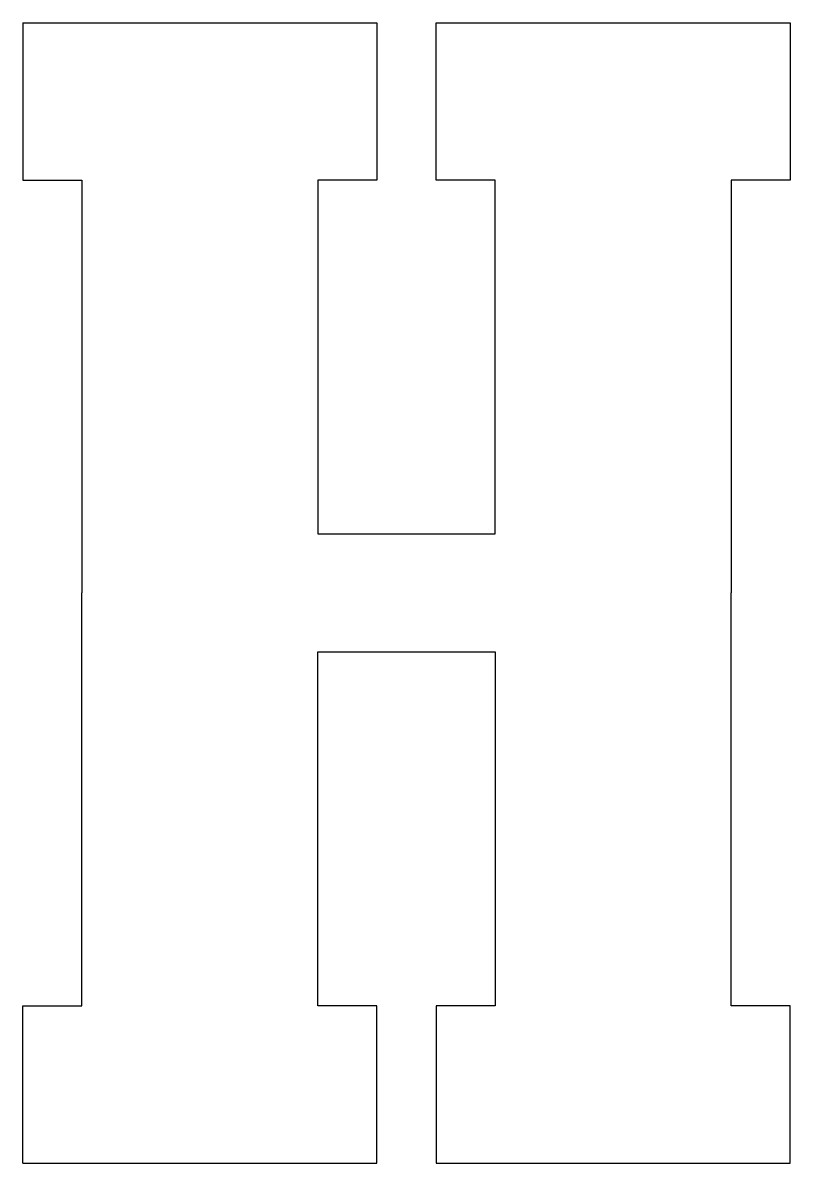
# Model space of a CAD drawing. Header units: inches. Extents: x 0 to 13, y 0 to 19.3.
import ezdxf

# ---------------------------------------------------------------- set-up
doc = ezdxf.new("R2010")
doc.units = ezdxf.units.IN
doc.header["$MEASUREMENT"] = 0
doc.layers.add('LETTERE', color=7, linetype='Continuous')

msp = doc.modelspace()

# ---------------------------------------------------------------- linework, layer by layer
at = {"layer": 'LETTERE', "color": 1}
for points in [[(0, 19.333), (6, 19.333), (6, 16.667), (5, 16.667), (5, 10.667), (8, 10.667), (8, 16.667), (7, 16.667), (7, 19.333), (13, 19.333), (13, 16.667), (12, 16.667), (12, 9.667)], [(0, 19.333), (0, 16.667), (1, 16.667), (1, 9.667)], [(0, 0), (0, 2.667), (1, 2.667), (1, 9.667)], [(0, 0), (6, 0), (6, 2.667), (5, 2.667), (5, 8.667), (8, 8.667), (8, 2.667), (7, 2.667), (7, 0), (13, 0), (13, 2.667), (12, 2.667), (12, 9.667)]]:
    msp.add_lwpolyline(points, dxfattribs=at)

doc.saveas('drawing.dxf')
